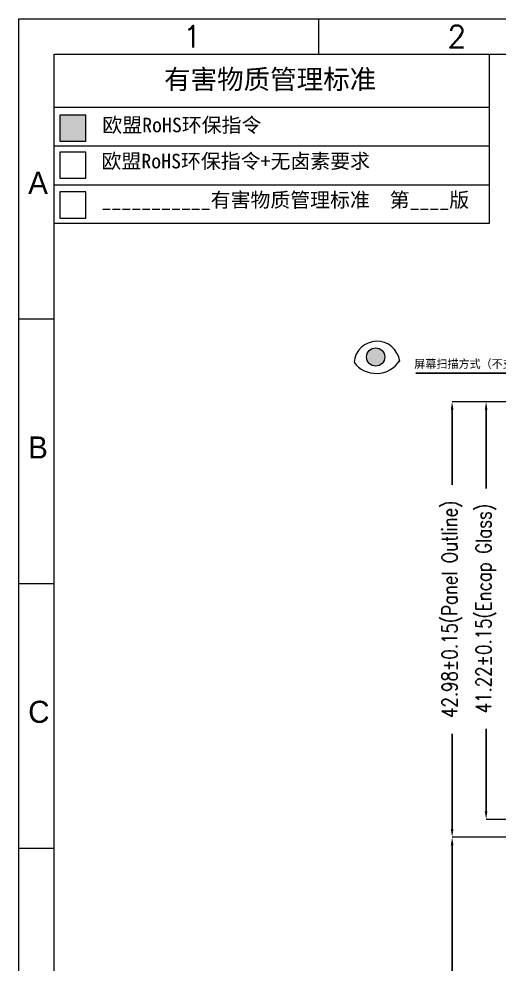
# Model space of a CAD drawing. Header units: millimetres. Extents: x 1167 to 2098, y -78 to 499.
# Drawn here: x 1536.8 to 1584.2, y 271.8 to 365 of the extents above; entities that cross this region are included whole.
import ezdxf

# ---------------------------------------------------------------- set-up
doc = ezdxf.new("R2010")
doc.units = ezdxf.units.MM
doc.layers.get('Defpoints').update_dxf_attribs({"lineweight": 5})
doc.layers.add('DIM', color=3, linetype='Continuous', lineweight=5)
doc.layers.add('图框', color=7, linetype='Continuous', lineweight=5)
doc.styles.add('RD', font='ROMAND.shx', dxfattribs={"width": 0.8})
doc.styles.get("Standard").update_dxf_attribs({"font": 'txt', "bigfont": 'gbcbig.shx'})
doc.styles.add('汉字', font='')
doc.styles.get('汉字').set_extended_font_data('SimSun')
doc.dimstyles.new('DIM', dxfattribs={"dimtxt": 1.5, "dimasz": 0.8, "dimexe": 0, "dimexo": 0.5, "dimgap": 0.11, "dimtad": 0, "dimzin": 1, "dimdsep": 46, "dimtxsty": 'RD', "dimcen": 0, "dimclrd": 256, "dimclre": 256, "dimclrt": 256, "dimadec": 0, "dimazin": 0, "dimtm": 1e-09, "dimtfac": 1, "dimtofl": 0, "dimtmove": 0, "dimatfit": 3, "dimfxl": 1, "dimlwe": -1, "dimarcsym": 0})

# ---------------------------------------------------------------- blocks, each defined once
blk = doc.blocks.new('*D44')
at = {"layer": 'Defpoints', "color": 0, "lineweight": 5}
for p in [(1579.587, 327.267), (1609.997, 327.267), (1609.997, 284.291)]:
    blk.add_point(p, dxfattribs=at)
at = {"layer": 'DIM'}
for p, q in [((1609.497, 327.267), (1579.587, 327.267)), ((1609.497, 284.291), (1579.587, 284.291))]:
    blk.add_line(p, q, dxfattribs=at)
at = {"layer": 'DIM', "lineweight": -2}
for p, q in [((1579.587, 326.467), (1579.587, 319.054)), ((1579.587, 285.091), (1579.587, 294.491))]:
    blk.add_line(p, q, dxfattribs=at)
at = {"layer": 'DIM', "lineweight": 5}
for points in [[(1579.453, 326.467), (1579.72, 326.467), (1579.587, 327.267)], [(1579.453, 285.091), (1579.72, 285.091), (1579.587, 284.291)]]:
    blk.add_solid(points, dxfattribs=at)
at = {"layer": 'DIM', "lineweight": 5, "insert": (1579.587, 306.773), "char_height": 1.5, "attachment_point": 5, "rotation": 90, "style": 'RD'}
blk.add_mtext('42.98±0.15(Panel Outline)', dxfattribs=at)
blk = doc.blocks.new('*D45')
at = {"layer": 'Defpoints', "color": 0, "lineweight": 5}
for p in [(1609.997, 327.267), (1582.941, 286.051), (1597.461, 286.051)]:
    blk.add_point(p, dxfattribs=at)
at = {"layer": 'DIM'}
for p, q in [((1609.497, 327.267), (1582.941, 327.267)), ((1596.961, 286.051), (1582.941, 286.051))]:
    blk.add_line(p, q, dxfattribs=at)
at = {"layer": 'DIM', "lineweight": -2}
for p, q in [((1582.941, 326.467), (1582.941, 318.7)), ((1582.941, 286.851), (1582.941, 294.994))]:
    blk.add_line(p, q, dxfattribs=at)
at = {"layer": 'DIM', "lineweight": 5}
for points in [[(1582.807, 326.467), (1583.074, 326.467), (1582.941, 327.267)], [(1582.807, 286.851), (1583.074, 286.851), (1582.941, 286.051)]]:
    blk.add_solid(points, dxfattribs=at)
at = {"layer": 'DIM', "lineweight": 5, "insert": (1582.941, 306.847), "char_height": 1.5, "attachment_point": 5, "rotation": 90, "style": 'RD'}
blk.add_mtext('41.22±0.15(Encap Glass)', dxfattribs=at)
blk = doc.blocks.new('*D53')
at = {"layer": 'Defpoints', "color": 0, "lineweight": 5}
for p in [(1579.587, 284.291), (1609.997, 284.291), (1608.88, 236.158)]:
    blk.add_point(p, dxfattribs=at)
at = {"layer": 'DIM'}
for p, q in [((1609.497, 284.291), (1579.587, 284.291)), ((1608.38, 236.158), (1579.587, 236.158))]:
    blk.add_line(p, q, dxfattribs=at)
at = {"layer": 'DIM', "lineweight": -2}
for p, q in [((1579.587, 283.491), (1579.587, 268.17)), ((1579.587, 236.958), (1579.587, 258.75))]:
    blk.add_line(p, q, dxfattribs=at)
at = {"layer": 'DIM', "lineweight": 5}
for points in [[(1579.453, 283.491), (1579.72, 283.491), (1579.587, 284.291)], [(1579.453, 236.958), (1579.72, 236.958), (1579.587, 236.158)]]:
    blk.add_solid(points, dxfattribs=at)
at = {"layer": 'DIM', "lineweight": 5, "insert": (1579.587, 263.46), "char_height": 1.5, "attachment_point": 5, "rotation": 90, "style": 'RD'}
blk.add_mtext('48.13±0.5', dxfattribs=at)

msp = doc.modelspace()

# ---------------------------------------------------------------- hatches: boundary and pattern name
at = {"layer": 'DIM', "lineweight": 5}
h = msp.add_hatch(color=1, dxfattribs=at)
h.dxf.hatch_style = 1
h.paths.add_polyline_path([(1572.9345, 331.6803, 1), (1571.1331, 331.6803, 1)])
at = {"layer": '图框', "lineweight": 5}
msp.add_hatch(color=3, dxfattribs=at).paths.add_polyline_path([(1540.8472, 355.5493), (1540.8472, 352.9627), (1543.4338, 352.9627), (1543.4338, 355.5493)])

# ---------------------------------------------------------------- linework, layer by layer
at = {"layer": 'DIM', "color": 2, "lineweight": 5}
msp.add_lwpolyline([(1569.8998, 331.1559, 0.5205671), (1574.3932, 331.2933, 0.5205671), (1574.3932, 331.2933, 0.5205671), (1574.4101, 331.278, 0.8918642)], format="xyb", close=True, dxfattribs=at)
msp.add_circle((1572.0338, 331.6803), 0.9007, dxfattribs=at)
at = {"layer": '图框', "color": 7, "linetype": 'ByBlock', "lineweight": 5, "ltscale": 0.55}
for p, q in [((1566.4121, 361.5574), (1566.4121, 365.0397)), ((1540.2982, 178.7336), (1540.2982, 361.5574)), ((1540.2982, 361.5574), (1801.4374, 361.5574)), ((1536.8158, 335.4396), (1540.2982, 335.4396)), ((1536.8158, 309.3218), (1540.2982, 309.3218)), ((1536.8158, 283.2041), (1540.2982, 283.2041))]:
    msp.add_line(p, q, dxfattribs=at)
msp.add_lwpolyline([(1536.8158, 365.0397), (1804.9197, 365.0397), (1804.9197, 175.2513), (1536.8158, 175.2513)], close=True, dxfattribs=at)
at = {"layer": '图框', "color": 1, "lineweight": 5}
for points in [[(1540.2982, 361.5574), (1583.2544, 361.5574), (1583.2544, 344.8359), (1540.2982, 344.8359)], [(1540.8472, 352.9627), (1543.4338, 352.9627), (1543.4338, 355.5493), (1540.8472, 355.5493)], [(1540.8472, 349.3112), (1543.4338, 349.3112), (1543.4338, 351.8978), (1540.8472, 351.8978)], [(1540.8472, 345.3894), (1543.4338, 345.3894), (1543.4338, 347.976), (1540.8472, 347.976)]]:
    msp.add_lwpolyline(points, close=True, dxfattribs=at)
at = {"layer": '图框', "color": 1, "linetype": 'Continuous', "lineweight": 5}
for points in [[(1540.2982, 356.3319), (1583.2544, 356.3319)], [(1540.2982, 352.4999), (1583.2544, 352.4999)], [(1540.2982, 348.6679), (1583.2544, 348.6679)]]:
    msp.add_lwpolyline(points, dxfattribs=at)

# ---------------------------------------------------------------- texts
at = {"layer": 'DIM', "color": 2, "lineweight": 5, "style": '汉字'}
msp.add_text('屏幕扫描方式（不支持反扫)', height=0.8, dxfattribs=at).set_placement((1575.852, 330.594))
at = {"layer": '图框', "color": 7, "linetype": 'ByBlock', "lineweight": 5, "ltscale": 0.55, "width": 3.704892}
for s, insert, char_height, attachment_point in [('1', (1552.9969, 364.3839), 2.1765, 1), ('2', (1579.1108, 364.3839), 2.1765, 1), ('{\\f\uffd0ￂﾼﾚￃ\ufff7\ufff3w|b0|i0|c136|p54;A}', (1537.7342, 347.7741), 2.17648, 7), ('{\\f\uffd0ￂﾼﾚￃ\ufff7\ufff3w|b0|i0|c134|p54;B}', (1537.7342, 321.6602), 2.17648, 7), ('{\\f\uffd0ￂﾼﾚￃ\ufff7\ufff3w|b0|i0|c134|p54;C}', (1537.7342, 295.5463), 2.17648, 7)]:
    msp.add_mtext(s, dxfattribs=dict(at, insert=insert, char_height=char_height, attachment_point=attachment_point))
at = {"layer": '图框', "color": 1, "lineweight": 5, "attachment_point": 1}
for s, insert, char_height, width in [('{\\fSimSun|b1|i0|c134|p2;有害物质管理标准}', (1551.1448, 360.0397), 1.92, 23.150371), ('{\\fSimSun|b0|i0|c134|p2;欧盟RoHS环保指令}', (1545.0543, 355.2906), 1.44, 16.536279), ('{\\fSimSun|b0|i0|c134|p2;欧盟RoHS环保指令+无卤素要求}', (1544.974, 351.7272), 1.44, 28.485971), ('{\\fSimSun|b0|i0|c134|p2;___________有害物质管理标准  第____版}', (1544.974, 347.8952), 1.44, 38.128032)]:
    msp.add_mtext(s, dxfattribs=dict(at, insert=insert, char_height=char_height, width=width))

# ---------------------------------------------------------------- dimensions: what is measured, and where the dimension line sits
at = {"layer": 'DIM', "lineweight": 5}
for base, p1, p2, text, picture, middle in [((1579.5866, 327.2674), (1609.9968, 284.2914), (1609.9968, 327.2674), '<>(Panel Outline)', '*D44', (1579.5866, 306.7728)), ((1582.9406, 286.0514), (1609.9968, 327.2674), (1597.4609, 286.0514), '<>(Encap Glass)', '*D45', (1582.9406, 306.8473))]:
    dim = msp.add_linear_dim(base=base, p1=p1, p2=p2, angle=90, text=text, dimstyle='DIM', override={"dimtol": 1, "dimtp": 0.15, "dimtm": 0.15}, dxfattribs=at)
    dim.commit()
    dim.dimension.update_dxf_attribs({"geometry": picture, "text_midpoint": middle, "dimtype": 160})
dim = msp.add_linear_dim(base=(1579.5866, 284.2914), p1=(1608.8798, 236.158), p2=(1609.9968, 284.2914), angle=90, dimstyle='DIM', override={"dimtol": 1, "dimtp": 0.5, "dimtm": 0.5, "dimfxl": 0.8, "dimarcsym": 1}, dxfattribs=at)
dim.commit()
dim.dimension.update_dxf_attribs({"geometry": '*D53', "text_midpoint": (1579.5866, 263.4599), "dimtype": 160})

# ---------------------------------------------------------------- leaders
at = {"layer": 'DIM', "color": 2, "lineweight": 5}
msp.add_leader([(1598.3577, 320.5997), (1590.3728, 330.0743), (1576.0005, 330.0743)], dimstyle='DIM', override={"dimasz": 1, "dimzin": 0, "dimclrd": 2}, dxfattribs=at)

doc.saveas('drawing.dxf')
